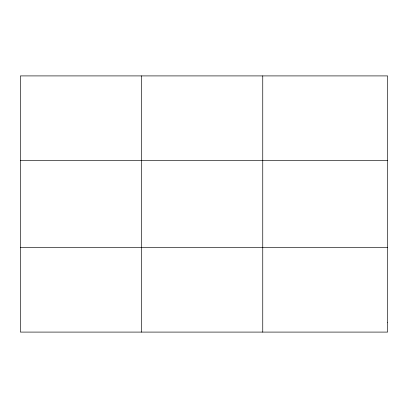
<?xml version="1.0" encoding="UTF-8"?>
<svg xmlns="http://www.w3.org/2000/svg" width="408" height="408" viewBox="0 0 408 408"><rect width="100%" height="100%" fill="white"/><g stroke="black" fill="none" stroke-linecap="round" stroke-linejoin="round"><path stroke-width="0.61" d="M141.576 332.092L141.576 75.908M262.752 332.092L262.752 75.908M20.4 160.451L387.6 160.451M20.4 247.549L387.6 247.549M387.6 322.697L387.6 332.092L20.4 332.092L20.4 75.908L387.6 75.908L387.6 322.697"/></g></svg>
